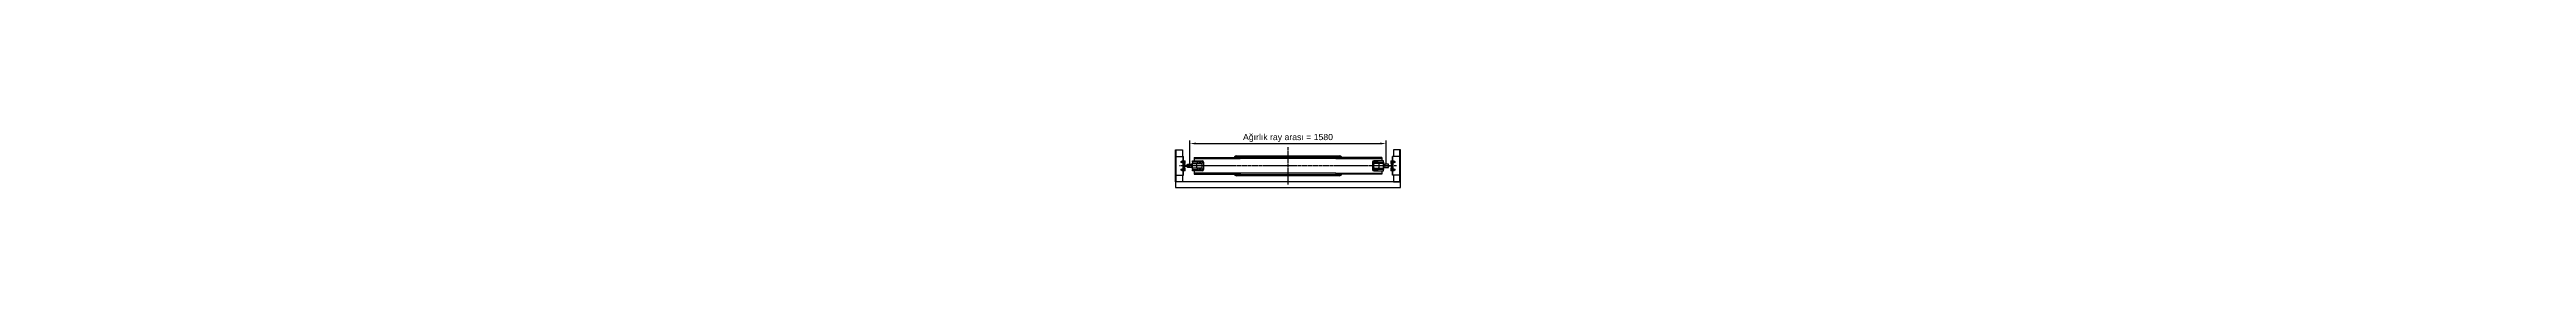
# Model space of a CAD drawing. Header units: millimetres. Extents: x -9970 to 9970, y -175 to 261.
import ezdxf

# ---------------------------------------------------------------- set-up
doc = ezdxf.new("R2010")
doc.units = ezdxf.units.MM
doc.linetypes.add('CENTER2', pattern=[28.575, 19.05, -3.175, 3.175, -3.175])
doc.linetypes.add('CENTERX2', pattern=[4, 2.5, -0.5, 0.5, -0.5])
for name, color, linetype in [('EKSEN', 253, 'CENTERX2'), ('KONSOL-TIRNAK grubu', 242, 'Continuous'), ('RAY', 4, 'Continuous')]:
    doc.layers.add(name, color=color, linetype=linetype)
doc.styles.get("Standard").update_dxf_attribs({"font": 'arial.ttf'})
doc.dimstyles.new('DimStyleALP', dxfattribs={"dimscale": 20, "dimtxt": 2.5, "dimasz": 2.5, "dimexe": 1.25, "dimexo": 0.625, "dimtad": 1, "dimdsep": 46, "dimtxsty": 'Standard', "dimcen": 2.5, "dimclrd": 60, "dimclre": 60, "dimadec": 0, "dimazin": 0, "dimtfac": 1, "dimtofl": 0, "dimtmove": 0, "dimatfit": 3, "dimfxl": 1, "dimarcsym": 0})

# ---------------------------------------------------------------- blocks, each defined once
blk = doc.blocks.new('*U2')
at = {"layer": 'EKSEN', "color": 0, "linetype": 'CENTER2', "transparency": 16777216}
blk.add_line((0, -72.5), (0, 230), dxfattribs=at)
blk = doc.blocks.new('*D3')
at = {"color": 60, "linetype": 'ByBlock', "lineweight": -2, "transparency": 16777216}
for p, q in [((-790, 12), (-790, 205)), ((790, 12), (790, 205)), ((-740, 180), (740, 180))]:
    blk.add_line(p, q, dxfattribs=at)
at = {"color": 60, "transparency": 16777216}
for points in [[(-740, 188), (-740, 172), (-790, 180)], [(740, 188), (740, 172), (790, 180)]]:
    blk.add_solid(points, dxfattribs=at)
at = {"layer": 'Defpoints', "color": 0, "transparency": 16777216}
for p in [(-790, 0), (790, 180), (790, 0)]:
    blk.add_point(p, dxfattribs=at)
at = {"color": 0, "transparency": 16777216, "insert": (0, 225), "char_height": 50, "width": 19939.61, "attachment_point": 5}
blk.add_mtext('Ağırlık ray arası = 1580', dxfattribs=at)
blk = doc.blocks.new('XRAY505')
at = {"layer": 'RAY'}
for p, q in [((20, 25), (20, -25)), ((24, 7), (24, 21)), ((70, 2), (29, 2)), ((70, -2), (70, 2)), ((20, -25), (20, -25)), ((24, -21), (24, -8)), ((29, -2), (70, -2))]:
    blk.add_line(p, q, dxfattribs=at)
for centre, radius, start, end in [((20, 21), 3.57, 0, 90), ((29, 7), 5, 180, 270), ((20, -21), 3.57, 270, 360), ((29, -8), 5, 90, 180)]:
    blk.add_arc(centre, radius, start, end, dxfattribs=at)

msp = doc.modelspace()

# ---------------------------------------------------------------- linework, layer by layer
for p, q in [((-905, -130), (-905, 125)), ((-900, -130), (-900, 130)), ((900, -130), (900, 130)), ((905, -130), (905, 125)), ((-385, -60), (-755, -60))]:
    msp.add_line(p, q)
at = {"color": 2, "linetype": 'Continuous', "lineweight": 25, "true_color": 0xf1eb1f}
for p, q in [((-810, 14.5), (-780, 14.5)), ((-810, 2.5), (-810, 14.5)), ((-790, 2.5), (-810, 2.5)), ((-790, -2.5), (-790, 2.5)), ((-780, 14.5), (-780, -14.5)), ((780, 14.5), (780, -14.5)), ((810, 14.5), (780, 14.5)), ((790, -2.5), (790, 2.5)), ((790, 2.5), (810, 2.5)), ((810, 2.5), (810, 14.5)), ((-810, -14.5), (-810, -2.5)), ((-810, -2.5), (-790, -2.5)), ((-780, -14.5), (-810, -14.5)), ((780, -14.5), (810, -14.5)), ((810, -2.5), (790, -2.5)), ((810, -14.5), (810, -2.5))]:
    msp.add_line(p, q, dxfattribs=at)
at = {"color": 7, "linetype": 'Continuous', "lineweight": 25}
for p, q in [((-770, 13), (-780, 13)), ((-770, 40), (-690, 40)), ((-770, 30), (-770, 40)), ((-728.317, 30), (-770, 30)), ((-770, 30), (-770, 18)), ((-770, 18), (-735, 18)), ((-770, -18), (-770, 18)), ((-755, 68), (-755, 60)), ((-755, 68), (-745, 68)), ((-755, 60), (-385, 60)), ((-755, 60), (-755, 40)), ((-745, 68), (-745, 60)), ((-745, 68), (-395, 68)), ((-735, -18), (-735, 18)), ((-695, 31), (-725, 31)), ((-725, 19), (-695, 19)), ((-690, 30), (-691.683, 30)), ((-690, 30), (-690, 40)), ((-690, 30), (-680, 30)), ((-690, 28.317), (-690, 30)), ((-690, -21.683), (-690, 21.683)), ((-680, 30), (-680, -30)), ((-415, 80), (415, 80)), ((-415, 80), (-415, 70)), ((415, 70), (-415, 70)), ((-395, 68), (-395, 60)), ((-395, 68), (-385, 68)), ((-385, 68), (-385, 60)), ((385, 60), (-385, 60)), ((385, 68), (385, 60)), ((395, 68), (385, 68)), ((395, 68), (395, 60)), ((745, 68), (395, 68)), ((415, 80), (415, 70)), ((690, 30), (680, 30)), ((680, 30), (680, -30)), ((770, 40), (690, 40)), ((690, 30), (690, 40)), ((690, 30), (691.683, 30)), ((690, 28.317), (690, 30)), ((690, -21.683), (690, 21.683)), ((695, 31), (725, 31)), ((725, 19), (695, 19)), ((728.317, 30), (770, 30)), ((770, 18), (735, 18)), ((735, -18), (735, 18)), ((755, 68), (745, 68)), ((745, 68), (745, 60)), ((755, 68), (755, 60)), ((755, 60), (755, 40)), ((770, 30), (770, 40)), ((770, 30), (770, 18)), ((770, -18), (770, 18)), ((770, 13), (780, 13)), ((-780, -13), (-770, -13)), ((-735, -18), (-770, -18)), ((-770, -18), (-770, -30)), ((-770, -30), (-728.317, -30)), ((-770, -40), (-770, -30)), ((-690, -40), (-770, -40)), ((-755, -40), (-755, -60)), ((-755, -60), (-755, -68)), ((-755, -68), (-745, -68)), ((-745, -60), (-745, -68)), ((-745, -60), (-395, -60)), ((-745, -68), (-395, -68)), ((-695, -19), (-725, -19)), ((-725, -31), (-695, -31)), ((-691.683, -30), (-690, -30)), ((-690, -30), (-690, -28.317)), ((-690, -30), (-680, -30)), ((-690, -30), (-690, -40)), ((-415, -70), (415, -70)), ((-415, -70), (-415, -80)), ((415, -80), (-415, -80)), ((-395, -60), (-395, -68)), ((-395, -68), (-385, -68)), ((385, -60), (-385, -60)), ((-385, -60), (-385, -68)), ((385, -60), (385, -68)), ((395, -68), (385, -68)), ((395, -60), (395, -68)), ((745, -68), (395, -68)), ((415, -70), (415, -80)), ((690, -30), (680, -30)), ((690, -30), (690, -28.317)), ((691.683, -30), (690, -30)), ((690, -30), (690, -40)), ((690, -40), (770, -40)), ((695, -19), (725, -19)), ((725, -31), (695, -31)), ((770, -30), (728.317, -30)), ((735, -18), (770, -18)), ((745, -60), (745, -68)), ((755, -68), (745, -68)), ((755, -40), (755, -60)), ((755, -60), (755, -68)), ((780, -13), (770, -13)), ((770, -18), (770, -30)), ((770, -40), (770, -30))]:
    msp.add_line(p, q, dxfattribs=at)
at = {"color": 8, "linetype": 'Continuous', "lineweight": 25}
for p, q in [((-415, 70), (-415, 68)), ((415, 70), (415, 68)), ((-415, -68), (-415, -70)), ((415, -68), (415, -70))]:
    msp.add_line(p, q, dxfattribs=at)
for points in [[(-905, 130), (-850, 130), (-850, -130), (-905, -130)], [(905, 130), (850, 130), (850, -130), (905, -130)]]:
    msp.add_lwpolyline(points, close=True)
at = {"color": 7, "linetype": 'Continuous', "lineweight": 25}
for centre in [(-710, 25), (710, 25), (-710, -25), (710, -25)]:
    msp.add_circle(centre, 6, dxfattribs=at)
for centre, radius, start, end in [((-725, 25), 6, 123.5573098, 270), ((-695, 25), 6, 270, 326.4426902), ((-695, 25), 6, 33.5573098, 56.4426902), ((-690, 30), 10, 0, 90), ((-415, 60), 20, 90, 156.4218215), ((415, 60), 20, 23.5781785, 90), ((690, 30), 10, 90, 180), ((695, 25), 6, 123.5573098, 146.4426902), ((695, 25), 6, 213.5573098, 270), ((725, 25), 6, 270, 56.4426902), ((-725, -25), 6, 90, 236.4426902), ((-695, -25), 6, 33.5573098, 90), ((-695, -25), 6, 303.5573098, 326.4426902), ((-690, -30), 10, 270, 0), ((-415, -60), 20, 203.5781785, 270), ((415, -60), 20, 270, 336.4218215), ((690, -30), 10, 180, 270), ((695, -25), 6, 90, 146.4426902), ((695, -25), 6, 213.5573098, 236.4426902), ((725, -25), 6, 303.5573098, 90)]:
    msp.add_arc(centre, radius, start, end, dxfattribs=at)
at = {"color": 8, "linetype": 'Continuous', "lineweight": 25}
for centre, start_param, end_param in [((-415, 60), 1.570796327, 2.214297436), ((-415, -60), 4.068887872, 4.71238898)]:
    msp.add_ellipse(centre, major_axis=(20, 0), ratio=0.5, start_param=start_param, end_param=end_param, dxfattribs=at)
at = {"color": 8, "linetype": 'Continuous', "lineweight": 25, "extrusion": (0, 0, -1)}
for centre, start_param, end_param in [((415, 60), 1.570796327, 2.214297436), ((415, -60), 4.068887872, 4.71238898)]:
    msp.add_ellipse(centre, major_axis=(-20, 0), ratio=0.5, start_param=start_param, end_param=end_param, dxfattribs=at)
at = {"color": 7, "linetype": 'Continuous', "lineweight": 25}
for points, knots in [([(-725, 31), (-725.679, 30.941), (-726.859, 30.838), (-727.882, 30.25), (-728.317, 30)], [0, 0, 0, 0, 0.574869302, 1, 1, 1, 1]), ([(-691.683, 30), (-692.282, 30.326), (-693.322, 30.893), (-694.5, 30.968), (-695, 31)], [0, 0, 0, 0, 0.574889175, 1, 1, 1, 1]), ([(-690, 21.683), (-689.682, 22.282), (-689.047, 23.479), (-688.92, 25.539), (-689.326, 27.186), (-689.835, 28.039), (-690, 28.317)], [0, 0, 0, 0, 0.287551705, 0.575088598, 0.861886973, 1, 1, 1, 1]), ([(690, 21.683), (689.682, 22.282), (689.047, 23.479), (688.92, 25.539), (689.326, 27.186), (689.835, 28.039), (690, 28.317)], [0, 0, 0, 0, 0.287551705, 0.575088598, 0.861886973, 1, 1, 1, 1]), ([(691.683, 30), (692.282, 30.326), (693.322, 30.893), (694.5, 30.968), (695, 31)], [0, 0, 0, 0, 0.574889175, 1, 1, 1, 1]), ([(725, 31), (725.679, 30.941), (726.859, 30.838), (727.882, 30.25), (728.317, 30)], [0, 0, 0, 0, 0.574869302, 1, 1, 1, 1]), ([(-728.317, -30), (-727.718, -30.326), (-726.678, -30.893), (-725.5, -30.968), (-725, -31)], [0, 0, 0, 0, 0.57489092, 1, 1, 1, 1]), ([(-695, -31), (-694.321, -30.941), (-693.141, -30.838), (-692.118, -30.25), (-691.683, -30)], [0, 0, 0, 0, 0.574867382, 1, 1, 1, 1]), ([(-690, -28.317), (-689.682, -27.718), (-689.047, -26.521), (-688.92, -24.461), (-689.326, -22.814), (-689.835, -21.961), (-690, -21.683)], [0, 0, 0, 0, 0.287551921, 0.575088522, 0.86188687, 1, 1, 1, 1]), ([(690, -28.317), (689.682, -27.718), (689.047, -26.521), (688.92, -24.461), (689.326, -22.814), (689.835, -21.961), (690, -21.683)], [0, 0, 0, 0, 0.287551921, 0.575088522, 0.86188687, 1, 1, 1, 1]), ([(695, -31), (694.321, -30.941), (693.141, -30.838), (692.118, -30.25), (691.683, -30)], [0, 0, 0, 0, 0.574867382, 1, 1, 1, 1]), ([(728.317, -30), (727.718, -30.326), (726.678, -30.893), (725.5, -30.968), (725, -31)], [0, 0, 0, 0, 0.57489092, 1, 1, 1, 1])]:
    msp.add_open_spline(points, degree=3, knots=knots, dxfattribs=at)

# ---------------------------------------------------------------- block references
at = {"layer": 'EKSEN', "linetype": 'CENTER2'}
msp.add_blockref('*U2', (0, -78.75), dxfattribs=at)

# ---------------------------------------------------------------- next in the draw order: wipeouts: each hides what was drawn before it
msp.add_wipeout([(845, -75), (900, -75), (900, 75), (845, 75)])

# ---------------------------------------------------------------- next in the draw order: linework, layer by layer
for p, q in [((385, 60), (755, 60)), ((385, -60), (755, -60))]:
    msp.add_line(p, q)

# ---------------------------------------------------------------- next in the draw order: dimensions: what is measured, and where the dimension line sits
dim = msp.add_linear_dim(base=(790, 180), p1=(-790, 0), p2=(790, 0), text='Ağırlık ray arası = <>', dimstyle='DimStyleALP')
dim.commit()
dim.dimension.update_dxf_attribs({"geometry": '*D3', "text_midpoint": (0, 180), "dimtype": 128})

# ---------------------------------------------------------------- next in the draw order: wipeouts: each hides what was drawn before it
for points in [[(-845, -75), (-900, -75), (-900, 75), (-845, 75)], [(845, 75), (900, 75), (900, -75), (845, -75)]]:
    msp.add_wipeout(points)

# ---------------------------------------------------------------- next in the draw order: linework, layer by layer
msp.add_lwpolyline([(905, -130), (-905, -130), (-905, -175), (905, -175)], close=True)
msp.add_line((872.5, 0), (-872.5, 0), dxfattribs=at)
at = {"layer": 'KONSOL-TIRNAK grubu'}
for p, q in [((-900, 75), (-840, 75)), ((-845, -75), (-845, 75)), ((-840, -75), (-840, 75)), ((-840, 30.07), (-840, -30.07)), ((900, 75), (840, 75)), ((840, -75), (840, 75)), ((840, 30.07), (840, -30.07)), ((845, -75), (845, 75)), ((-900, -75), (-840, -75)), ((900, -75), (840, -75))]:
    msp.add_line(p, q, dxfattribs=at)
at = {"layer": 'KONSOL-TIRNAK grubu', "linetype": 'ByBlock'}
for p, q in [((-900, -75), (-900, 75)), ((900, -75), (900, 75))]:
    msp.add_line(p, q, dxfattribs=at)
at = {"layer": 'KONSOL-TIRNAK grubu', "lineweight": 20}
for p, q in [((-826.443, 31.934), (-864.047, 31.934)), ((-861.617, 35.267), (-860.95, 35.934)), ((-861.617, 31.934), (-861.617, 35.267)), ((-861.617, 35.267), (-855.375, 35.267)), ((-861.617, 31.934), (-861.617, 28.6)), ((-861.617, 28.6), (-855.375, 28.6)), ((-861.617, 28.6), (-860.95, 27.934)), ((-860.95, 35.934), (-855.375, 35.934)), ((-860.95, 35.934), (-860.95, 31.934)), ((-860.95, 27.934), (-860.95, 31.934)), ((-860.95, 27.934), (-855.375, 27.934)), ((-855.375, 37.418), (-855.375, 31.934)), ((-855.375, 26.449), (-855.375, 31.934)), ((-849.411, 39.247), (-854.631, 39.247)), ((-849.411, 35.59), (-854.631, 35.59)), ((-849.411, 28.277), (-854.631, 28.277)), ((-849.411, 24.62), (-854.631, 24.62)), ((-848.667, 37.418), (-846.667, 37.418)), ((-848.667, 37.418), (-848.667, 31.934)), ((-846.667, 33.243), (-848.667, 30.973)), ((-846.667, 32.739), (-848.667, 30.468)), ((-848.667, 26.449), (-848.667, 31.934)), ((-848.667, 26.449), (-846.667, 26.449)), ((-846.667, 41.247), (-845, 41.247)), ((-846.667, 41.247), (-846.667, 31.934)), ((-846.667, 22.62), (-846.667, 31.934)), ((-846.667, 22.62), (-845, 22.62)), ((-828.659, 40.616), (-840, 40.616)), ((-835.304, 37.647), (-840, 37.647)), ((-835.304, 34.767), (-840, 34.767)), ((-835.304, 29.167), (-840, 29.167)), ((-835.304, 21.072), (-835.304, 37.647)), ((-835.304, 21.072), (-834.249, 21.072)), ((-833.663, 9.82), (-834.249, 21.072)), ((-833.663, 9.82), (-830.985, 9.82)), ((-830.985, 9.82), (-828.659, 20.504)), ((-828.659, 20.504), (-828.659, 40.616)), ((826.443, 31.934), (864.047, 31.934)), ((828.659, 40.616), (840, 40.616)), ((828.659, 20.504), (828.659, 40.616)), ((830.985, 9.82), (828.659, 20.504)), ((833.663, 9.82), (830.985, 9.82)), ((833.663, 9.82), (834.249, 21.072)), ((835.304, 21.072), (834.249, 21.072)), ((835.304, 37.647), (840, 37.647)), ((835.304, 21.072), (835.304, 37.647)), ((835.304, 34.767), (840, 34.767)), ((835.304, 29.167), (840, 29.167)), ((846.667, 41.247), (845, 41.247)), ((846.667, 22.62), (845, 22.62)), ((846.667, 41.247), (846.667, 31.934)), ((848.667, 37.418), (846.667, 37.418)), ((846.667, 33.243), (848.667, 30.973)), ((846.667, 32.739), (848.667, 30.468)), ((846.667, 22.62), (846.667, 31.934)), ((848.667, 26.449), (846.667, 26.449)), ((848.667, 37.418), (848.667, 31.934)), ((848.667, 26.449), (848.667, 31.934)), ((849.411, 39.247), (854.631, 39.247)), ((849.411, 35.59), (854.631, 35.59)), ((849.411, 28.277), (854.631, 28.277)), ((849.411, 24.62), (854.631, 24.62)), ((855.375, 37.418), (855.375, 31.934)), ((860.95, 35.934), (855.375, 35.934)), ((861.617, 35.267), (855.375, 35.267)), ((855.375, 26.449), (855.375, 31.934)), ((861.617, 28.6), (855.375, 28.6)), ((860.95, 27.934), (855.375, 27.934)), ((861.617, 35.267), (860.95, 35.934)), ((860.95, 35.934), (860.95, 31.934)), ((860.95, 27.934), (860.95, 31.934)), ((861.617, 28.6), (860.95, 27.934)), ((861.617, 31.934), (861.617, 35.267)), ((861.617, 31.934), (861.617, 28.6)), ((-826.443, -31.934), (-864.047, -31.934)), ((-861.617, -28.6), (-860.95, -27.934)), ((-861.617, -28.6), (-855.375, -28.6)), ((-861.617, -31.934), (-861.617, -28.6)), ((-861.617, -31.934), (-861.617, -35.267)), ((-861.617, -35.267), (-860.95, -35.934)), ((-861.617, -35.267), (-855.375, -35.267)), ((-860.95, -27.934), (-860.95, -31.934)), ((-860.95, -27.934), (-855.375, -27.934)), ((-860.95, -35.934), (-860.95, -31.934)), ((-860.95, -35.934), (-855.375, -35.934)), ((-855.375, -26.449), (-855.375, -31.934)), ((-855.375, -37.418), (-855.375, -31.934)), ((-849.411, -24.62), (-854.631, -24.62)), ((-849.411, -28.277), (-854.631, -28.277)), ((-849.411, -35.59), (-854.631, -35.59)), ((-849.411, -39.247), (-854.631, -39.247)), ((-848.667, -26.449), (-846.667, -26.449)), ((-848.667, -26.449), (-848.667, -31.934)), ((-846.667, -32.739), (-848.667, -30.468)), ((-846.667, -33.243), (-848.667, -30.973)), ((-848.667, -37.418), (-848.667, -31.934)), ((-848.667, -37.418), (-846.667, -37.418)), ((-846.667, -22.62), (-846.667, -31.934)), ((-846.667, -22.62), (-845, -22.62)), ((-846.667, -41.247), (-846.667, -31.934)), ((-846.667, -41.247), (-845, -41.247)), ((-835.304, -29.167), (-840, -29.167)), ((-835.304, -34.767), (-840, -34.767)), ((-835.304, -37.647), (-840, -37.647)), ((-828.659, -40.616), (-840, -40.616)), ((-835.304, -21.072), (-835.304, -37.647)), ((-835.304, -21.072), (-834.249, -21.072)), ((-833.663, -9.82), (-834.249, -21.072)), ((-833.663, -9.82), (-830.985, -9.82)), ((-830.985, -9.82), (-828.659, -20.504)), ((-828.659, -20.504), (-828.659, -40.616)), ((826.443, -31.934), (864.047, -31.934)), ((830.985, -9.82), (828.659, -20.504)), ((828.659, -20.504), (828.659, -40.616)), ((828.659, -40.616), (840, -40.616)), ((833.663, -9.82), (830.985, -9.82)), ((833.663, -9.82), (834.249, -21.072)), ((835.304, -21.072), (834.249, -21.072)), ((835.304, -21.072), (835.304, -37.647)), ((835.304, -29.167), (840, -29.167)), ((835.304, -34.767), (840, -34.767)), ((835.304, -37.647), (840, -37.647)), ((846.667, -22.62), (845, -22.62)), ((846.667, -41.247), (845, -41.247)), ((846.667, -22.62), (846.667, -31.934)), ((848.667, -26.449), (846.667, -26.449)), ((846.667, -32.739), (848.667, -30.468)), ((846.667, -33.243), (848.667, -30.973)), ((846.667, -41.247), (846.667, -31.934)), ((848.667, -37.418), (846.667, -37.418)), ((848.667, -26.449), (848.667, -31.934)), ((848.667, -37.418), (848.667, -31.934)), ((849.411, -24.62), (854.631, -24.62)), ((849.411, -28.277), (854.631, -28.277)), ((849.411, -35.59), (854.631, -35.59)), ((849.411, -39.247), (854.631, -39.247)), ((855.375, -26.449), (855.375, -31.934)), ((860.95, -27.934), (855.375, -27.934)), ((861.617, -28.6), (855.375, -28.6)), ((855.375, -37.418), (855.375, -31.934)), ((861.617, -35.267), (855.375, -35.267)), ((860.95, -35.934), (855.375, -35.934)), ((860.95, -27.934), (860.95, -31.934)), ((861.617, -28.6), (860.95, -27.934)), ((860.95, -35.934), (860.95, -31.934)), ((861.617, -35.267), (860.95, -35.934)), ((861.617, -31.934), (861.617, -28.6)), ((861.617, -31.934), (861.617, -35.267))]:
    msp.add_line(p, q, dxfattribs=at)
for centre, radius, start, end in [((-852.757, 37.418), 2.618, 135.7032638, 224.2967362), ((-846.02, 31.934), 9.355, 156.9924623, 203.0075377), ((-852.757, 26.449), 2.618, 135.7032638, 224.2967362), ((-851.285, 37.418), 2.618, 315.7032638, 44.2967362), ((-858.022, 31.934), 9.355, 336.9924623, 23.0075377), ((-851.285, 26.449), 2.618, 315.7032638, 44.2967362), ((851.285, 37.418), 2.618, 135.7032638, 224.2967362), ((858.022, 31.934), 9.355, 156.9924623, 203.0075377), ((851.285, 26.449), 2.618, 135.7032638, 224.2967362), ((852.757, 37.418), 2.618, 315.7032638, 44.2967362), ((846.02, 31.934), 9.355, 336.9924623, 23.0075377), ((852.757, 26.449), 2.618, 315.7032638, 44.2967362), ((-852.757, -26.449), 2.618, 135.7032638, 224.2967362), ((-846.02, -31.934), 9.355, 156.9924623, 203.0075377), ((-852.757, -37.418), 2.618, 135.7032638, 224.2967362), ((-851.285, -26.449), 2.618, 315.7032638, 44.2967362), ((-858.022, -31.934), 9.355, 336.9924623, 23.0075377), ((-851.285, -37.418), 2.618, 315.7032638, 44.2967362), ((851.285, -26.449), 2.618, 135.7032638, 224.2967362), ((858.022, -31.934), 9.355, 156.9924623, 203.0075377), ((851.285, -37.418), 2.618, 135.7032638, 224.2967362), ((852.757, -26.449), 2.618, 315.7032638, 44.2967362), ((846.02, -31.934), 9.355, 336.9924623, 23.0075377), ((852.757, -37.418), 2.618, 315.7032638, 44.2967362)]:
    msp.add_arc(centre, radius, start, end, dxfattribs=at)

# ---------------------------------------------------------------- next in the draw order: block references
msp.add_blockref('XRAY505', (-860, 0))
at = {"xscale": -1}
msp.add_blockref('XRAY505', (860, 0), dxfattribs=at)

doc.saveas('drawing.dxf')
